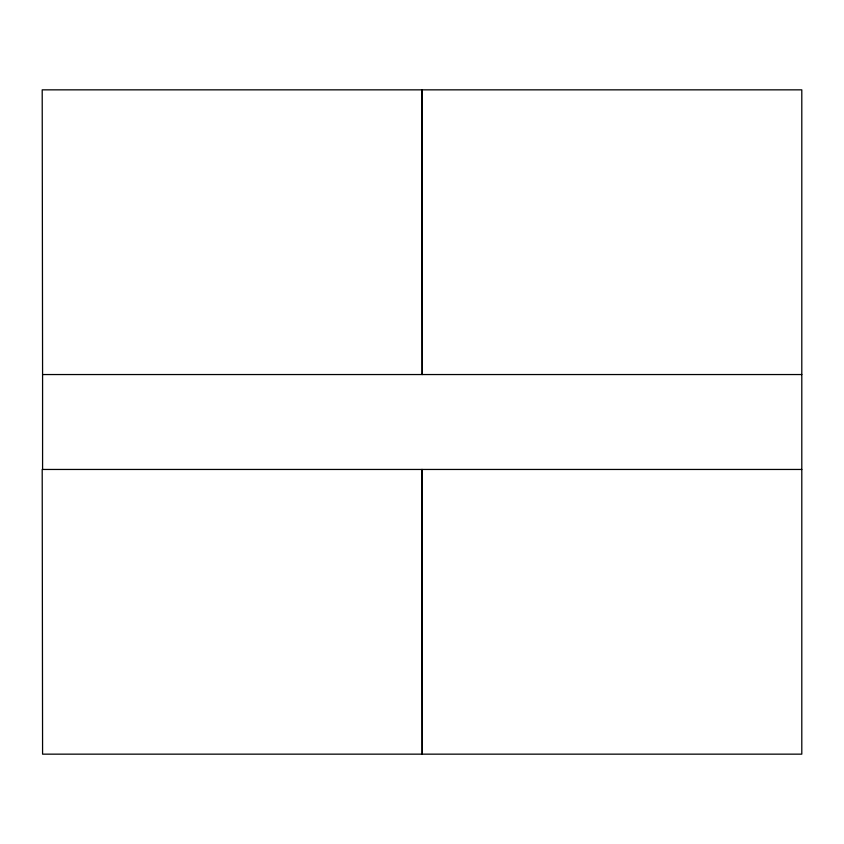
<?xml version="1.0" encoding="UTF-8"?>
<svg xmlns="http://www.w3.org/2000/svg" width="844" height="844" viewBox="0 0 844 844"><rect width="100%" height="100%" fill="white"/><g stroke="black" fill="none" stroke-linecap="round" stroke-linejoin="round"><path stroke-width="1.27" d="M801.8 469.454L42.2 469.454L42.58 754.156L801.8 754.156L801.8 89.844L42.2 89.844L42.58 374.546L801.8 374.546M421.81 89.844L422.19 374.546L422.19 89.844M421.81 469.454L422.19 754.156L422.19 469.454M42.58 374.546L42.58 469.454"/></g></svg>
